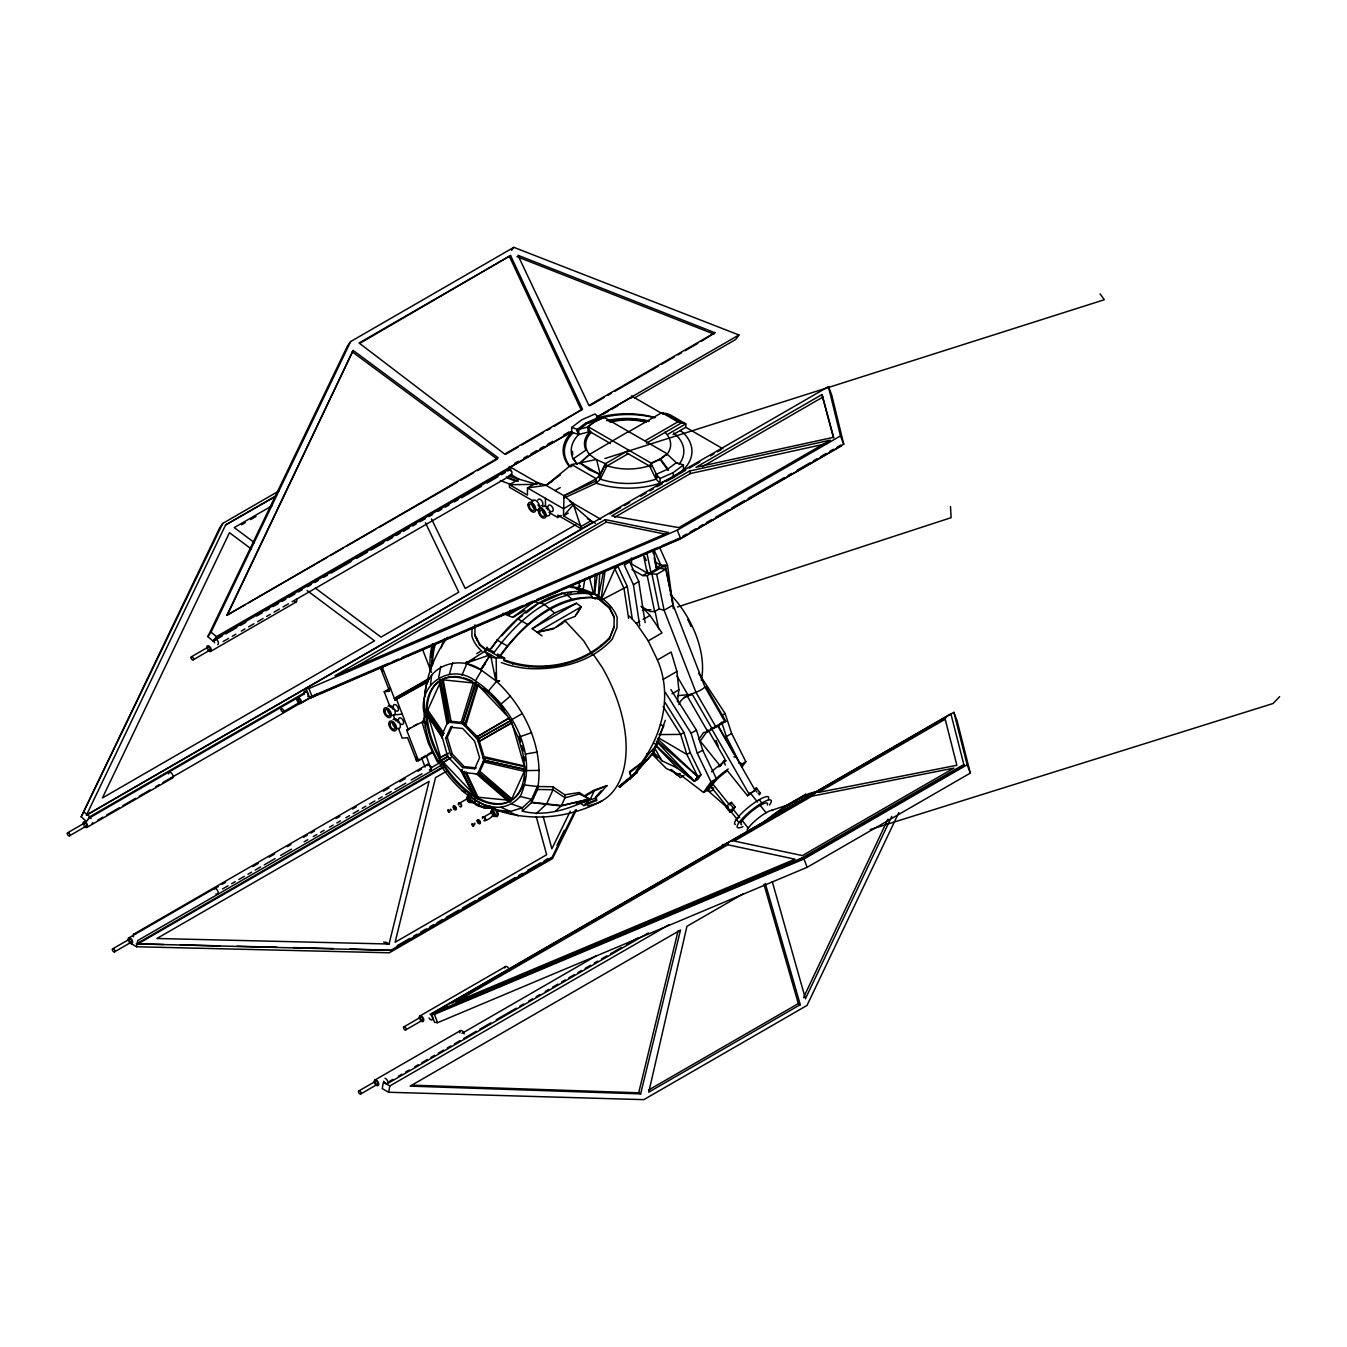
<?xml version="1.0" encoding="UTF-8"?>
<svg xmlns="http://www.w3.org/2000/svg" width="1347" height="1347" viewBox="0 0 1347 1347"><rect width="100%" height="100%" fill="white"/><g stroke="black" fill="none" stroke-linecap="round" stroke-linejoin="round"><path stroke-width="1.5" d="M576.297 803.856L579.665 802.644L583.706 805.641L596.536 800.539L596.132 796.414L601.318 790.689M596.536 800.539L596.132 796.414L596.553 797.205M472.006 627.753L471.905 636.053A67.266 38.827 0 0 0 482.108 651.426M485.594 650.062L479.633 645.045L474.885 635.666L475.02 624.755M579.884 803.486L589.969 799.832L589.767 798.99C569.276 809.059 545.181 817.141 522.35 811.13L531.526 802.61L537.554 789.494C544.558 749.387 525.65 708.539 496.555 681.329L496.151 657.959L498.744 656.46L504.687 658.195L491.318 657.656M503.711 660.569C538.867 674.207 583.251 666.277 609.484 638.63L614.013 627.534L614.148 616.623L609.416 607.244L597.496 597.192L600.324 600.257L601.065 598.859L596.974 594.886C553.668 579.951 512.449 618.155 489.079 650.887M522.35 811.13L522.417 807.762L531.594 799.259L537.352 786.513L552.842 786.749L564.78 794.781L579.244 792.541L590.272 799.663M447.675 637.249C421.207 672.389 414.994 723.575 438.735 761.83C453.03 786.766 492.446 826.553 520.211 796.481L531.594 799.259L531.526 802.61L561.177 805.961L589.767 798.99L583.925 805.59M594.263 594.381L595.054 574.007M425.332 696.332C423.093 666.479 459.798 653.413 481.603 670.436L475.356 680.892C452.272 663.061 419.658 681.902 423.564 710.778M598.337 595.946L599.752 573.367M441.597 734.822L443.112 734.906L441.513 735.832L442.338 733.189L426.241 709.987L425.5 711.637L441.597 734.822L447.709 756.644L462.644 772.42L465.338 773.026L477.377 798.569L475.592 798.384L462.644 772.42L464.227 771.494L463.553 772.841M474.481 683.097L440.267 679.545L448.13 720.948L449.292 721.234L447.709 722.16L439.93 679.73L439.189 681.38L446.968 723.794L448.551 722.868L447.052 722.783L448.13 720.948L464.227 722.716L462.644 723.625L447.709 722.16L441.513 735.832M425.332 727.279L425.686 723.844M430.501 684.882L431.629 674.898M88.33 819.515L88.986 818.05L90.552 818.151A3.031 1.751 60 0 1 91.125 818.555M451.666 810.322L450.605 809.193M477.629 821.081C479.397 817.966 481.014 825.863 477.966 822.209M491.823 812.898C499.08 811.349 487.277 821.923 484.331 820.155M520.211 796.481C539.844 754.674 510.816 704.447 475.356 680.892M677.406 701.905L678.871 689.832L676.918 671.446L671.143 652.032L657.42 659.963C672.406 694.345 662.673 733.795 641.29 762.974L629.52 771.679L631.272 777.152L636.643 772.824L642.115 763.412L641.29 762.974M594.482 594.347L597.361 573.637M601.267 598.253L605.005 571.347M507.819 471.063L510.26 467.005M578.52 588.942L579.85 580.725M583.268 588.858L584.884 578.907M898.803 812.662L807.005 1005.434L643.815 1099.657L388.66 1092.265L389.805 1085.968L669.122 924.716M442.254 738.324L441.597 735.395L425.5 712.193L442.338 737.87M446.968 754.152L448.551 753.242L439.189 758.243L439.93 760.735M438.735 677.255L440.806 666.395M576.449 809.749L552.506 858.578L389.334 952.784L136.535 946.756L137.764 940.526L442.355 764.658M598.624 595.946L603.54 571.212M640.633 1093.899L410.145 1086.12L680.504 930.036L640.633 1093.899L638.697 1092.787L678.063 930.962M389.064 944.011L429.07 781.361L156.925 938.489L389.064 944.011L385.713 942.041M636.457 769.861L636.424 773.094L635.818 772.403L619.132 786.463L619.738 787.153L636.559 772.942L635.818 772.403L632.063 775.889M665.3 720.325L653.817 752.249L635.818 772.403L636.424 773.094L635.818 772.403L653.817 752.249L655.871 745.211M655.602 745.598L653.548 752.619L636.794 770.939M449.46 673.938L452.76 662.69M462.644 772.42L478.825 774.138L510.766 801.633L511.843 798.855L479.902 771.343L478.488 774.323L475.794 773.717M483.017 761.863L484.28 762.082L485.358 759.304L483.758 760.23L477.579 773.902L510.429 801.835L508.644 801.667L476.703 774.155M484.28 762.082L524.454 771.376L524.791 770.231L511.843 798.855M524.454 771.376L525.532 768.598L524.606 769.137A69.674 40.225 60 0 1 462.593 788.264A69.674 40.225 60 0 1 432.69 687.61A69.674 40.225 60 0 1 510.193 720.578L518.006 736.876L522.939 753.444L524.606 769.137M460.859 723.457L473.319 682.811L476.282 683.266L475.356 683.805M525.195 769.743L483.758 760.23L477.579 739.402L462.644 723.625L475.104 682.996M462.644 723.625L476.282 683.266M477.377 685.152L464.429 725.511L466.011 724.602L478.067 685.152L475.592 683.266M447.709 722.16L448.13 720.948M609.484 638.63L614.013 626.591L614.013 627.534M439.189 758.243L447.052 753.714L447.793 756.206L437.472 762.116L428.295 743.022L422.268 722.935L425.214 715.931M461.954 675.184L466.668 664.071L466.584 661.731L465.692 663.313L466.668 664.071M601.789 598.472L614.838 568.788L618.138 566.801L627.281 586.433L632.248 618.694M443.853 733.273L442.254 734.199L443.853 733.273L427.757 710.071L439.846 683.367M445.705 738.24L450.656 727.279L452.255 726.37L447.288 737.331L445.705 738.24L450.656 754.943L462.644 767.588L474.615 768.767L476.215 767.857L464.227 766.662L462.644 767.588M474.615 768.767L479.583 757.805L474.615 741.103L462.644 728.474L450.656 727.279M479.162 772.976L484.617 760.937M636.508 772.976L640.583 764.119L642.115 763.412M659.811 734.62L663.835 725.764L660.232 724.737M217.726 644.657A3.266 1.886 60 0 0 218.416 643.226L218.147 641.778A3.031 1.751 60 0 0 216.261 639.404L214.325 639.589L214.274 642.149A3.031 1.751 60 0 0 214.611 642.873M803.502 997.639L888.01 819.06M891.748 816.366L805.439 998.75L772.302 881.729M226.902 615.259L353.15 350.439L498.238 457.812L226.902 615.259L245.053 604.786M227.896 613.895L353.15 350.439M305.567 692.156L89.744 816.77L86.578 821.417L81.174 816.922L219.561 528.075L222.726 523.427L278.947 490.965M81.174 816.922L222.726 523.427M828.439 386.656L840.477 435.923L677.288 530.146L308.918 688.57L305.937 688.317L309.204 696.618L312.184 696.87L680.572 538.446L843.744 444.241L831.705 394.957L828.439 386.656L86.461 815.137L225.606 524.943L276.421 495.595M222.238 635.936L213.18 641.172L207.825 636.626L347.391 346.078L350.658 341.566L513.83 247.343L738.947 334.982L735.664 339.511L634.555 397.887M207.825 636.626L211.092 632.097L350.658 341.566M628.965 450.1L605.426 463.671L600.341 474.683L596.283 478.741L564.006 495.73L573.014 503.239L563.467 508.745L527.468 487.951L537.015 482.445L546.006 485.341L564.006 495.73L564.006 498.036L596.283 483.203L600.341 479.162L606.941 465.708L605.426 463.671L596.182 459.512L589.43 454.444L579.968 462.93L571.684 464.547L546.006 485.341L527.468 487.951L527.468 495.09L509.469 484.701L509.469 487.311L533.176 501M570.236 811.332L551.849 848.812L543.144 816.333M556.968 845.36L564.342 830.308M442.338 767.234L136.417 943.86L390.664 950.359L552.203 857.096L575.27 810.069M477.377 798.569L478.067 797.222L466.011 771.679M491.975 808.284C487.951 808.2 470.44 806.617 475.356 800.488L473.673 802.812L469.227 799.579L470.911 797.256C509.856 823.286 561.531 822.714 602.227 800.724M474.026 803.014L478.454 804.9L479.785 802.374M478.454 804.9L484.011 807.83L485.341 805.304L490.88 806.499M474.716 659.138L465.692 663.313L490.443 654.659L495.831 680.723L499.653 680.824L496.555 681.329L480.896 669.829L465.692 663.313L484.735 651.359L487.109 647.149M527.199 604.146L507.768 615.36L510.665 610.275M485.021 760.449L485.358 759.304M510.766 720.628L478.488 738.476L477.579 739.402L510.766 720.628L511.506 723.12L478.32 741.894L511.843 722.531L525.195 769.188L483.758 760.23M636.727 770.821L638.562 767.689M732.078 811.349L735.159 806.971L731.472 802.374L729.653 803.418A5.59 1.179 -38.8 0 0 726.572 807.796L730.259 812.393L735.159 806.971L733.357 807.998A5.59 1.179 -38.8 0 0 730.259 812.393M507.768 615.36L510.665 610.662M576.432 614.653L581.264 606.823L576.381 603.22L554.644 613.003L532.217 628.712L541.999 635.902M480.896 669.829L490.443 654.659L480.626 669.661L481.603 670.436L480.896 669.829L485.307 663.684M575.472 615.444L581.264 606.823L537.116 632.315L553.398 628.965L564.78 620.462L575.472 616.219M640.246 765.887L644.691 759.371M225.606 524.943L276.051 496.151M86.461 815.137L580.624 529.506M636.979 770.737L648.547 754.067L657.353 744.436L653.75 743.426M491.722 648.143L497.195 640.347M493.541 653.346C516.524 621.371 554.509 585.524 596.974 594.886L596.974 596.334M499.198 656.747C521.878 625.21 559.19 589.969 601.065 598.859M499.67 657.1C520.935 626.759 552.977 598.405 591.838 597.394M678.77 704.548C683.384 693.318 696.87 694.597 704.936 687.021L673.146 605.056L665.755 569.175L656.225 567.794L654.154 557.675M629.52 771.679L631.356 777.034L619.738 787.153M698.84 739.25L703.572 732.515L707.781 731.69L725.831 721.268L705.794 686.515M699.8 741.692L708.084 729.906L725.04 759.338L720.308 766.073L699.228 739.857M718.069 727.144L721.622 722.093M665.25 702.831L683.99 732.566L690.22 752.603L701.063 774.693L697.679 779.526L694.328 781.344L677.288 768.059L655.501 745.497M651.847 753.865L666.243 768.43L681.498 775.653L703.521 792.44L710.997 781.799L716.452 778.835L702.73 750.245L696.483 730.209L670.89 689.529M716.452 778.835L708.977 789.477L703.521 792.44M742.096 766.999L745.834 761.695L731.623 733.374L725.09 713.506L698.706 673.298M713.657 787.978A16.871 3.57 -38.8 0 1 713.725 782.91A16.871 3.57 -38.8 0 1 727.447 770.77L747.501 795.723L755.061 790.184L717.783 725.107L710.189 729.502L715.947 726.993L695.911 692.223L664.105 610.258L656.73 574.378L647.2 573.014L631.036 563.669M755.061 790.184L747.501 795.723M764.625 821.754A63.78 13.487 -38.8 0 1 781.024 809.732L782.422 807.745L805.775 794.259L807.729 796.7L792.507 805.674M805.775 794.259L804.378 796.245L781.024 809.732M480.626 669.661L485.038 663.532M213.18 641.172L216.446 636.643L571.33 431.747M511.658 250.357L513.83 247.343M359.868 343.317L510.564 255.526L582.46 409.185L554.358 426.208M631.423 397.853L632.417 396.489M701.316 341.363L714.887 332.726L517.955 255.29L588.908 405.464L714.887 332.726M606.941 465.708A42.464 24.515 0 0 0 649.422 465.708L651.106 463.435L660.417 459.243L667.152 453.804L604.012 417.334L595.206 421.224L587.949 426.612L587.949 430.518L610.427 443.483M628.594 453.484L605.426 466.837L605.426 463.671L598.826 477.124L600.341 479.162A55.665 32.143 0 0 0 656.023 479.162L657.706 476.889M731.472 802.374L729.518 804.799L712.849 784.072M741.524 821.283L740.16 822.276M630.295 778.751L629.554 778.212L630.16 778.903L637.198 770.4M488.759 690.657L496.555 681.329M584.514 795.757L593.707 790.285L606.992 785.655C602.681 789.409 595.829 801.347 589.767 798.99L579.345 794.023L564.982 797.778L553.028 789.729L537.554 789.494M640.448 764.271L639.758 763.698L640.448 764.271L630.211 772.252M1279.65 696.635L1273.033 703.521L870.213 829.55M501.572 635.818L517.585 619.25L522.636 615.596M579.429 463.772L589.43 454.444L628.207 431.68M577.291 588.656L580.355 585.81L576.92 587.797M468.588 800.758C471.989 802.391 468.066 795.589 467.779 799.36M483.051 817.477L492.16 812.157M484.853 820.104L484.853 818.235L483.236 817.309M536.14 813.756L546.613 803.906L553.028 789.729L552.842 786.749M555.57 811.163L561.446 805.573L564.982 797.778L564.78 794.781M587.258 801.313L590.053 799.714L594.212 790.958L606.992 785.655M442.069 763.227L451.077 757.62L449.915 758.681L448.13 756.795L440.267 761.341L442.069 763.227L447.945 759.439M463.065 772.572L461.28 770.686L462.442 769.608L460.859 770.535L475.104 798.114L463.065 772.572L464.227 771.494M292.097 601.739L511.557 475.036L511.961 472.14A3.031 1.751 60 0 0 510.075 469.766L508.493 469.615L214.325 639.589M383.659 1081.22L385.629 1083.594L387.566 1083.443A3.031 1.751 60 0 0 387.549 1080.9L386.707 1079.503A3.266 1.886 60 0 0 385.006 1078.274M609.484 637.687C583.251 665.317 538.867 673.247 503.711 659.609M431.309 766.931L427.757 764.321L133.589 934.262A3.031 1.751 60 0 0 133.555 936.788M427.757 764.321L427.403 764.641A3.031 1.751 60 0 0 427.083 765.719M431.293 769.457L429.912 769.827M501.252 703.841L510.462 696.012M737.971 818.218L738.813 817.646M619.132 786.463L628.072 779.391M569.124 466.163A63.78 36.824 0 0 1 571.684 432.185L571.684 427.42L581.82 419.793L595.037 413.95L599.095 417.991L587.561 423.11L578.722 429.76L578.722 434.525A55.665 32.143 0 0 0 573.149 458.923L576.499 463.57M577.998 428.902L585.356 423.362L594.701 421.897L604.012 417.334M587.949 426.982L590.154 431.495L578.722 434.525L576.516 430.013L587.949 426.982L594.701 421.527M587.949 426.612L651.106 463.065L659.895 459.175L667.152 453.804M571.684 466.702L571.684 464.547L596.283 478.741L596.283 483.203A63.78 36.824 0 0 0 660.064 483.203L660.064 478.454L673.281 472.595L683.417 464.968L676.396 462.627L667.54 469.278L656.023 474.397L656.023 479.162L660.064 483.203L673.281 477.36L683.417 469.733A63.78 36.824 0 0 0 683.417 432.909L680.235 430.518M502.886 613.323L512.668 617.414L534.389 601.318L556.816 591.922M560.453 474.851L546.006 485.341L552.741 480.862M526.004 613.154L539.457 602.631L544.525 604.517L554.644 613.003M573.149 458.923L585.911 450.1A42.464 24.515 0 0 1 590.154 431.495M760.365 824.819A63.78 13.487 -38.8 0 1 781.664 808.84L805.001 795.353A63.78 13.487 -38.8 0 1 817.814 791.767M476.72 653.665L480.189 651.493M556.648 626.978L563.147 623.004M721.588 715.644L725.09 713.506M739.705 763.126L726.37 736.59L731.623 733.374M740.581 764.894L745.834 761.695M627.281 586.433L600.981 600.324M633.427 584.716L638.781 581.5L629.638 561.867L624.284 565.083L633.427 584.716L639.774 625.85M584.8 796.498L593.993 791.009M510.564 255.526L359.06 342.997L504.687 454.091L582.46 409.185M272.128 505.731L234.26 527.586L254.499 542.706M241.618 524.808L245.238 522.72M250.643 519.588L256.048 516.473M248.69 602.681L326.698 557.641M330.335 555.536L343.03 548.212M346.667 546.107L375.695 529.354M379.332 527.266L457.34 482.209M460.977 480.121L473.673 472.78M477.309 470.692L497.262 459.159L352.173 351.803M505.512 454.394L518.174 447.086M521.794 444.998L543.498 432.471M547.118 430.383L550.738 428.295M589.733 405.784L604.13 397.466M607.733 395.395L611.319 393.307M614.922 391.236L658.127 366.3M661.714 364.212L674.325 356.938M677.911 354.867L681.515 352.796M685.118 350.708L697.712 343.434M514.722 463.301L518.342 461.213M523.798 458.064L527.418 455.976M531.038 453.872L536.493 450.74M540.113 448.635L543.733 446.547M547.37 444.459L552.809 441.311M563.686 435.03L569.124 431.882M596.485 417.233L738.947 334.982M572.206 431.562L510.53 467.173L510.53 470.726M597.26 417.099L632.686 396.641M602.681 414.438L608.069 411.323M611.673 409.252L617.061 406.137M225.875 633.831L236.752 627.55M240.372 625.463L245.828 622.314M256.705 616.034L262.143 612.902M265.763 610.797L269.4 608.709M273.02 606.605L278.459 603.473M282.095 601.385L285.716 599.28M289.352 597.192L294.791 594.044M298.411 591.956L302.048 589.851M307.486 586.72L311.106 584.615M314.743 582.527L318.363 580.439M323.802 577.291L327.439 575.203M331.059 573.098L351.011 561.581M356.45 558.449L367.344 552.169M370.964 550.064L383.659 542.74M387.279 540.635L392.735 537.504M396.355 535.416L399.992 533.311M403.612 531.223L409.05 528.075M412.687 525.987L416.307 523.882M419.927 521.794L425.383 518.662M429.003 516.558L432.623 514.47M438.078 511.321L441.698 509.233M445.318 507.129L448.955 505.041M454.394 501.892L458.014 499.804M461.651 497.717L481.603 486.2M487.042 483.051L497.919 476.771M501.555 474.683L505.176 472.578M191.426 656.747L208.112 647.116M223.181 641.526L228.62 638.377M232.24 636.289L235.877 634.184M241.315 631.053L244.935 628.948M248.572 626.86L254.011 623.728M257.631 621.624L263.069 618.492M266.706 616.387L270.326 614.299M273.963 612.195L279.401 609.063M283.022 606.958L288.46 603.826M193.193 659.828L209.896 650.18M210.603 651.409L296.155 602.025M537.015 484.381L518.999 479.195L509.469 484.701L535.045 484.398M628.207 432.05L661.832 412.637L669.779 414.64L685.791 423.884L685.791 427.302L722.884 448.719M645.247 440.688L677.827 421.88L685.791 423.884L667.927 434.189M646.392 443.197L682.02 422.621L666.007 413.394M673.113 434.626L685.791 427.302M548.987 512.432L557.759 517.501L561.261 515.48M568.232 513.123L563.467 515.884L564.006 495.73L596.283 480.896M575.741 524.673L465.22 588.487L431.478 518.881M557.759 517.501L557.759 515.194L581.466 528.883L593.741 521.811M609.804 514.015L620.681 507.718M624.318 505.63L629.756 502.482M640.633 496.201L646.072 493.069M649.709 490.965L653.329 488.877M656.966 486.789L662.404 483.64M666.024 481.553L685.674 470.204M689.226 468.15L699.851 462.021M710.475 455.875L714.028 453.838M717.564 451.784L721.116 449.746M605.325 519.622L334.965 675.723L668.533 532.536L605.325 519.622L606.302 522.114L665.452 534.187M689.546 471.012L611.774 515.901L678.837 527.62L830.341 440.149L689.546 471.012L690.523 473.504L827.243 443.533M821.973 394.553L695.995 467.291L833.338 437.371L821.973 394.553L833.81 437.927M90.451 817.343L304.473 693.789M67.72 832.732L84.423 823.101M346.836 671.917L606.302 522.114M614.569 517.349L690.523 473.504M702.376 466.651L822.95 397.045M283.257 711.822L299.96 702.191M69.488 835.813L86.191 826.166M97.54 820.289L102.978 817.141M106.615 815.053L119.311 807.712M122.931 805.624L135.626 798.3M139.246 796.195L150.14 789.914M155.579 786.783L159.199 784.678M162.835 782.59L313.363 695.675M300.667 703.403L317.05 693.958M388.677 663.263L309.793 697.19L310.197 698.184L317.471 693.974M86.898 827.395L172.45 778.01M383.743 666.243L380.578 668.078L389.569 691.264L384.215 691.752L390.226 707.209M383.003 671.075L380.578 668.078L393.038 661.832M512.668 617.414L525.027 610.275M384.215 691.752L390.579 688.081M429.407 678.231L394.385 698.436L429.39 679.073M382.531 667.893L395.008 700.053L428.279 680.858M428.262 681.7L395.008 700.053M682.828 536.224L686.448 534.136M690.085 532.031L695.523 528.9M699.16 526.795L702.78 524.707M706.417 522.602L711.856 519.471M715.493 517.366L728.205 510.025M731.825 507.937L744.537 500.596M748.157 498.508L784.459 477.545M788.096 475.457L791.716 473.353M797.171 470.221L809.867 462.88M813.504 460.775L817.124 458.687M820.761 456.582L826.199 453.451M829.836 451.346L833.473 449.258M837.093 447.153L840.73 445.066L841.117 446.059L679.578 539.322L310.197 698.184M488.271 655.888L484.735 651.359L487.328 649.86L498.744 656.46M532.217 628.712L576.381 603.22M631.911 569.394L642.687 575.607L647.2 573.014L643.445 554.779M656.225 567.794L660.737 565.184L665.283 565.235L672.675 601.116M649.473 573.031L658.498 567.828M642.687 575.607L647.234 575.657L665.283 565.235M656.73 574.378L665.755 569.175M432.555 752.603L418.53 760.685L406.676 730.141L410.178 728.121M413.681 726.1L417.183 724.08M406.676 730.141L424.17 720.898M641.037 606.285L650.079 611.504L654.625 611.538L659.138 608.945L664.105 610.258L673.146 605.056M629.318 616.034L636.289 623.375L639.724 621.388M643.159 619.418L650.012 615.444L661.966 632.938L648.244 640.869L636.289 623.375M419.759 759.035L416.577 760.87L407.569 737.668L402.214 738.139L398.476 728.474M422.941 757.199L426.123 755.347L431.579 770.888L429.323 769.558M427.925 754.303L431.562 752.215M509.318 718.153L475.794 737.516L508.644 718.153L510.429 720.039M128.74 937.933L214.291 888.532M214.745 888.565L218.382 886.478M222.002 884.373L225.623 882.285M252.832 866.576L258.27 863.427M269.164 857.147L274.603 854.015M287.298 846.674L290.918 844.586M303.614 837.262L307.251 835.157M310.871 833.069L314.508 830.981M336.262 818.404L339.899 816.316M352.594 808.991L356.214 806.887M383.424 791.177L388.862 788.046M399.739 781.765L405.178 778.617M417.873 771.292L421.51 769.188M112.744 948.81L129.447 939.162M450.656 754.943L452.255 754.017L464.227 766.662M477.579 739.402L479.162 738.476L463.065 722.43M511.978 719.551L522.417 713.506M430.973 767.891L439.93 762.722M222.558 888.936L228.013 885.787M231.633 883.699L235.254 881.612M238.89 879.507L244.329 876.375M247.949 874.27L251.586 872.183M255.206 870.078L260.645 866.946M264.281 864.858L275.158 858.561M280.597 855.429L291.491 849.149M304.186 841.808L307.806 839.72M313.245 836.571L316.882 834.483M320.502 832.395L324.139 830.291M329.577 827.159L333.197 825.054M336.834 822.966L340.454 820.879M345.893 817.73L349.53 815.642M353.15 813.537L358.588 810.406M362.225 808.301L365.845 806.213M369.465 804.108L374.921 800.977M378.541 798.889L382.178 796.784M385.798 794.696L391.236 791.548M394.873 789.46L405.75 783.179M411.189 780.031L422.066 773.75M114.529 951.874L131.215 942.227M137.175 944.314L443.112 767.689M446.362 771.376L435.519 777.64L395.126 942.227L546.646 854.739L536.258 816.737M479.902 771.343L478.32 772.269L511.506 800M663.179 679.376L676.918 671.446M468.083 798.249L459.159 803.401L460.96 804.715M672.018 693.789L678.972 689.765M683.552 697.763L692.257 694.328L712.294 729.081M680.201 773.464L677.187 775.198L671.092 769.811M683.99 775.502L680.37 777.589L671.244 769.507M397.146 945.712L409.858 938.371M413.495 936.283L417.115 934.178M420.752 932.09L426.191 928.942M429.828 926.854L433.448 924.749M437.085 922.661L442.523 919.513M446.16 917.425L458.856 910.084M462.492 907.979L475.205 900.655M478.825 898.55L515.126 877.604M518.763 875.499L522.383 873.412M527.839 870.263L540.534 862.922M544.171 860.834L547.791 858.729M722.783 762.554L725.78 760.819M759.186 794.882A5.59 1.179 -38.8 0 0 760.011 792.625L756.307 788.029L754.505 789.073L756.963 792.137M726.572 807.796L728.373 806.769M758.193 793.669L760.011 792.625M730.327 811.062L733.206 809.395L739.688 817.461M419.91 1015.975L505.479 966.59M403.932 1026.852L420.634 1017.204M950.898 713.826L964.098 765.567L802.576 858.83L432 1014.628L431.612 1013.634L950.898 713.826L951.268 714.819M431.377 1014.005L953.878 712.344L957.06 720.662L970.311 773.094L807.139 867.3L437.573 1022.693L434.559 1022.322L431.377 1014.005L434.408 1014.375L803.974 858.999L967.146 764.776L953.878 712.344M724.669 845.192L728.256 843.121M731.69 841.151L751.542 829.685M755.111 827.614L781.967 812.106M808.907 796.548L821.552 789.258M825.172 787.17L845.04 775.704M405.7 1029.916L422.402 1020.285M432 1014.628L446.564 1006.209M452.036 1003.06L455.673 1000.956M468.436 993.598L479.364 987.284M483.001 985.179L488.473 982.014M499.4 975.716L504.872 972.551M517.618 965.193L521.272 963.088M524.909 960.983L530.381 957.835M534.018 955.73L537.672 953.625M543.127 950.46L546.781 948.355M550.418 946.251L554.055 944.146M566.818 936.788L570.455 934.683M575.927 931.535L579.564 929.43M592.326 922.055L595.963 919.967M601.436 916.802L605.072 914.697M617.835 907.339L621.472 905.235M643.344 892.606L654.272 886.292M659.727 883.144L663.381 881.039M674.308 874.725L679.78 871.576M683.417 869.472L687.054 867.367M690.708 865.262L696.18 862.114M708.926 854.739L712.563 852.634M716.217 850.529L721.672 847.381M732.532 841.117L736.119 839.046M741.507 835.931L745.11 833.86M748.696 831.773L752.3 829.701M764.86 822.445L775.636 816.215M779.24 814.144L791.817 806.887M804.378 799.63L807.981 797.559M811.567 795.488L815.154 793.4M827.732 786.143L831.335 784.072M865.683 764.237L871.139 761.089M874.792 758.984L878.429 756.879M891.175 749.521L896.647 746.373M900.284 744.268L903.921 742.163M907.558 740.059L913.03 736.91M925.776 729.552L929.413 727.447M933.067 725.343L936.704 723.238M942.159 720.089L945.813 717.985M374.887 1080.041L460.438 1030.657M358.891 1090.918L375.594 1081.271M461.987 1033.334L596.199 955.848M360.676 1093.983L377.362 1084.352M389.249 1081.506L392.869 1079.402M398.325 1076.27L401.945 1074.182M405.565 1072.077L409.202 1069.989M414.64 1066.841L418.26 1064.753M421.897 1062.648L427.336 1059.517M430.956 1057.412L434.593 1055.324M438.213 1053.236L443.651 1050.088M447.288 1048L450.908 1045.895M454.545 1043.807L459.984 1040.659M463.604 1038.571L476.299 1031.246M479.936 1029.142L490.813 1022.861M496.252 1019.73L516.204 1008.213M519.841 1006.108L523.461 1004.02M528.9 1000.872L532.536 998.784M536.157 996.679L539.793 994.591M545.232 991.459L548.852 989.355M552.489 987.267L557.927 984.118M561.547 982.03L565.184 979.926M568.804 977.838L574.243 974.689M577.88 972.601L581.5 970.514M585.12 968.409L590.575 965.277M594.195 963.172L597.815 961.084M601.452 958.997L606.891 955.848M610.528 953.76L621.405 947.48M626.843 944.331L637.72 938.051M387.212 1083.763L648.378 932.966M431.612 1013.634L802.189 857.82L963.728 764.557L964.098 765.567M743.005 893.953L686.936 926.315L648.749 1092.164L800.27 1004.694L765.298 883.43M648.631 1090.026L798.333 1003.599L800.27 1004.694M845.663 774.811L847.347 773.852M723.507 845.327L725.208 844.367M663.919 567.02L667.489 565.05L659.441 547.05M555.015 490.527L560.268 487.631M683.99 732.566L680.639 734.401L658.986 734.586M710.997 781.799L697.275 753.209L691.028 733.172L696.483 730.209M690.22 752.603L686.869 754.438L658.43 737.769M697.275 753.209L702.73 750.245M701.063 774.693L697.712 776.512L694.328 781.344L655.652 745.059M696.029 778.936L699.362 777.101M707.259 787.119L712.715 784.156M392.533 661.613L398.291 659.121M402.147 657.471L523.36 605.342M527.199 603.692L532.974 601.2M536.83 599.55L658.026 547.421M661.882 545.771L679.191 538.329L679.578 539.322M541.275 602.648L561.329 593.976M585.305 804.075L596.115 799.748M584.716 800.808L589.767 798.99L585.692 799.495M520.211 736.674L531.594 732.616M771.292 810.423L790.42 804.075M677.49 606.975L951.117 517.669L950.494 506.607M604.921 458.536L1104.304 299.741L1100.061 293.831M441.597 735.395L443.112 734.906M511.557 475.036L509.974 474.885M493.777 814.952L492.396 814.363M488.759 806.196L496.555 810.069L510.462 811.45L522.417 807.762L511.978 804.125M474.817 823.068L474.817 824.297M133.942 933.959L134.414 933.825A3.266 1.886 60 0 1 135.542 934.161M537.116 632.315L553.398 628.19M589.767 798.99L561.446 805.573L531.796 802.24L531.594 799.259M422.268 722.935L425.854 722.144M600.341 479.162L600.341 474.683L588.824 469.581L579.968 462.93L596.182 459.512M723.019 721.824L725.831 721.268M719.214 724.282L724.972 721.773L704.936 687.021M525.381 754.084L537.352 752.013M567.441 593.252L571.515 592.764M577.644 592.04L581.719 591.552L587.174 593.556M642.519 610.427L650.82 609.686M402.265 714.146L393.223 714.954L395.479 720.746M677.726 695.624L692.257 694.328M418.53 760.685L416.577 760.87L416.088 756.812M604.012 417.705L597.411 417.957L585.878 423.059L595.206 421.224M527.148 770.585L539.322 770.4M484.011 807.83L492.025 807.947M136.417 943.86L163.644 944.516M180.397 944.904L220.201 945.863M236.971 946.251L276.775 947.21M293.528 947.598L333.332 948.557M350.085 948.945L390.664 950.359M412.401 1085.177L638.697 1092.787M426.241 709.987L427.757 710.071M447.793 721.15L449.292 721.234M484.23 806.6L480.273 806.23L469.227 799.579M478.067 797.222L509.318 800.303M525.381 785.048L537.352 786.513M570.269 586.282C588.908 589.531 609.888 598.337 617.145 617.179L616.993 627.567L612.279 639.152C591.198 662.421 558.618 670.2 528.176 668.55A67.266 38.827 0 0 1 501.337 662.572M570.337 587.174L576.432 588.201L588.892 593.135M524.791 766.106L484.617 756.812L483.017 757.738L524.454 766.696M461.28 722.261L462.442 722.531M489.079 806.887L492.85 807.846M588.487 593.37L581.55 591.501L582.106 590.626L587.679 592.377L592.242 596.485L591.687 597.344L600.324 599.684M646.762 753.562L648.547 754.067M587.174 592.983L581.55 591.114M561.531 593.101L566.868 594.869L571.667 598.944M571.684 427.42L578.722 429.76M571.684 432.185L578.722 434.525M508.829 475.861L518.595 479.566M506.405 476.939L518.14 481.384M507.987 478.236L515.8 481.199M500.377 480.525L512.079 484.971M516.979 256.654L713.91 334.09M578.2 589.851L583.537 591.973M534.389 601.318L539.457 603.439M511.018 812.729L518.326 815.844M505.731 811.669L510.867 813.857M517.383 618.593L527.502 624.436M501.252 807.425L510.462 811.45M461.954 790.723L465.102 792.12M464.429 772.589L465.338 773.026M652.083 750.75L662.051 760.836L677.288 768.059M496.807 639.876L506.927 645.735M591.687 596.974L595.239 598.977M389.805 1085.968L383.373 1082.314L382.228 1088.612L388.66 1092.265M661.832 412.637L677.827 421.88M631.423 395.917L663.111 414.219M626.321 452.659L651.106 466.971L651.106 463.065M579.968 462.93L600.341 474.683L596.637 459.782M540.602 484.533L509.284 466.449L509.284 469.514M569.411 501.151L600.728 519.235M510.53 474.296L518.999 479.195M587.41 518.679L595.425 523.31M655.349 562.086L660.737 565.184M539.154 506.758L542.319 508.594M493.911 651.982L486.722 647.823L487.328 649.86M497.498 654.053L504.687 658.195M484.735 651.359L496.151 657.959M383.693 941.991L387.044 943.961M130.087 942.967L136.535 946.756M468.167 793.905L471.147 796.094M454.394 808.958C457.795 810.574 453.872 803.789 453.585 807.543M251.401 549.054L229.478 532.705L102.406 797.963L374.55 640.835L307.065 590.542M315.215 588.016L380.999 637.114L458.771 592.209L425.416 522.737M724.972 845.259L724.4 844.838A3.014 1.751 60 0 0 722.497 844.973L722.278 846.808M84.356 812.275L89.744 816.77M600.476 600.661L609.416 608.204L614.148 617.566L614.148 616.623M474.885 635.666L474.885 634.723L479.633 644.085L487.075 650.365M211.092 632.097L216.446 636.643M598.337 597.496L601.065 599.819M504.755 796.38L507.802 799.007M658.329 742.18L697.712 776.512L686.869 754.438L680.639 734.401L663.145 706.619M706.619 789.46L729.939 809.985M652.958 753.343L656.006 756.037M652.824 753.647L657.387 757.688M667.152 454.175L677.171 463.503M657.555 738.83L697.712 776.512L695.136 773.313M656.023 474.397L660.064 478.454M493.911 807.409L496.555 810.069M641.66 606.638L650.012 615.444M656.258 741.153L694.328 781.344L690.54 776.63M478.067 685.152L506.438 715.122M443.23 762.149L473.066 793.652M807.106 797.592L805.152 795.151L781.799 808.638L783.752 811.079M805.001 795.353L806.971 797.794M794.107 801.01L796.06 803.452M782.422 807.745L784.392 810.187L783.617 811.281L781.664 808.84M759.253 799.697L761.897 802.98M749.909 792.541L757.57 802.088M760.213 805.371L766.123 812.729M729.653 803.418L733.357 807.998M748.242 828.085L742.332 820.744A16.871 3.57 -38.8 0 1 758.614 806.331A16.871 3.57 -38.8 0 1 767.319 805.001M711.469 787.389L728.087 808.065M730.63 811.231L737.028 819.178M736.338 819.397L738.981 822.663M668.583 469.951L660.417 458.872M668.061 470.255L659.895 459.175M665.435 692.51L691.028 733.172M654.844 748.376L662.051 760.836M478.488 738.476L485.021 759.893M719.096 728.155L734.064 754.135M677.036 676.042L688.064 695.153M687.745 696.938L707.781 731.69M711.603 728.676L748.881 793.737M651.106 463.435L656.881 475.205M649.422 465.708L656.023 479.162M648.244 640.869L657.42 659.963M509.587 256.89L581.483 410.549M614.838 568.788L623.998 588.42L628.594 618.307M654.086 550.014L661.326 566.211M644.708 556.732L646.223 560.52M646.897 570L648.446 573.889M840.477 435.923L843.744 444.241M677.288 530.146L680.572 538.446M308.918 688.57L312.184 696.87M422.571 649.456L431.427 672.389M421.426 757.519L425.13 767.1M396.119 698.285L408.41 729.99M967.146 764.776L970.311 773.094M848.913 772.707L849.284 773.7M803.974 858.999L807.139 867.3M802.189 857.82L802.576 858.83M726.757 843.222L727.144 844.232M434.408 1014.375L437.573 1022.693M716.015 740.395L718.17 746.086M723.878 761.274L725.309 765.079M721.79 722.682L726.37 736.59M518.932 736.338L520.582 741.86M521.676 745.548L523.31 751.07M447.288 737.331L452.255 754.017M428.346 716.183L440.705 757.772M763.951 884.356L798.333 1003.599M589.279 576.785L593.69 594.448M653.244 550.334L657.083 568.636M647.082 553.903L650.904 572.206M652.487 549.559L653.312 553.617M651.746 573.047L659.138 608.945M654.996 610.881L658.683 628.83M647.234 575.657L654.625 611.538M443.23 679.999L451.077 721.42L449.494 722.329L442.069 679.713M638.781 581.5L645.129 622.634M667.489 565.05L673.332 608.709M524.286 756.829L524.707 760.752M423.901 703.757L424.995 713.961M579.244 792.541L579.345 794.023M495.662 673.113L495.831 680.723M683.417 464.968L683.417 469.733M673.281 472.595L673.281 477.36M631.49 558.012L631.49 564.275M609.416 607.244L609.416 608.204M600.627 645.314L600.627 646.257M581.466 528.883L573.014 503.239M576.432 588.201L576.432 589.161M565.336 663.179L565.336 664.122M564.78 622.011L564.78 620.462L583.655 640.768L591.754 653.884L593.774 655.063L602.227 667.438A115.438 66.643 60 0 1 587.359 805.708M546.107 665.788L546.107 666.748M545.468 498.356L545.468 506.388M528.849 665.873L528.849 666.816M512.618 663.128L512.618 664.088M479.633 644.085L479.633 645.045M477.259 639.404L477.259 640.347M476.484 637.855L476.484 638.815M596.856 418.126A63.78 36.824 0 0 1 655.147 417.57M608.979 421.527A42.464 24.515 0 0 1 646.543 421.998M466.719 799.074A3.199 1.835 60 0 1 469.093 797.171A3.199 1.835 60 0 1 470.928 801.936A3.199 1.835 60 0 1 467.291 800.573M537.823 500.158A3.654 2.105 60 0 1 542.134 501.303A3.654 2.105 60 0 1 540.972 505.63M458.569 804.934A2.29 1.313 60 0 1 459.546 802.761A2.29 1.313 60 0 1 461.583 805.742A2.29 1.313 60 0 1 459.546 806.365M472.746 800.994A3.199 1.835 60 0 1 470.793 801.162M468.604 796.616A3.199 1.835 60 0 1 469.665 795.639M470.204 795.707A3.199 1.835 60 0 1 470.793 795.942M544.828 514.655A3.654 2.105 60 0 1 542.252 510.176M548.044 506.826A3.654 2.105 60 0 1 550.62 505.344A3.654 2.105 60 0 1 553.196 509.806A3.654 2.105 60 0 1 550.62 511.304M538.025 504.771A3.654 2.105 60 0 1 538.295 505.63M507.954 802.004A69.674 40.225 60 0 1 478.101 798.047M473.066 795.067A69.674 40.225 60 0 1 442.456 761.998M440.452 758.513A69.674 40.225 60 0 1 427.117 715.476M427.05 709.616A69.674 40.225 60 0 1 438.55 681.801M442.978 679.006A69.674 40.225 60 0 1 451.649 676.665M453.518 676.564A69.674 40.225 60 0 1 461.482 677.356M463.52 677.844A69.674 40.225 60 0 1 472.612 681.313M484.314 688.671A69.674 40.225 60 0 1 489.028 692.577M491.756 695.086A69.674 40.225 60 0 1 504.519 709.852M524.993 776.764A69.674 40.225 60 0 1 524.303 780.553M523.259 784.375A69.674 40.225 60 0 1 519.959 791.666M518.932 793.231A69.674 40.225 60 0 1 512.584 799.562M673.786 432.892A55.665 32.143 0 0 1 679.04 464.395M577.324 464.395A55.665 32.143 0 0 1 574.411 459.647M572.812 454.68A55.665 32.143 0 0 1 572.509 451.312M609.804 420.988A55.665 32.143 0 0 1 648.513 421.409M297.115 700.827A3.199 1.835 60 0 1 298.68 697.847A3.199 1.835 60 0 1 301.29 702.376A3.199 1.835 60 0 1 297.94 702.258M670.284 594.28A72.334 41.757 60 0 1 701.265 680.218M532.048 501.64A5.489 3.165 60 0 1 538.547 503.391A5.489 3.165 60 0 1 536.796 509.873M304.287 694.092A3.266 1.886 60 0 1 303.967 692.611L304.237 691.482A3.031 1.751 60 0 1 306.123 691.28L308.059 693.705L308.109 696.315A3.031 1.751 60 0 1 307.773 696.652M535.18 508.981A3.654 2.105 60 0 1 532.469 506.337A3.654 2.105 60 0 1 532.267 502.936M606.588 420.685A55.665 32.143 0 0 1 649.187 421.14M482.479 818.286A2.29 1.313 60 0 1 483.758 816.703A2.29 1.313 60 0 1 485.661 819.464A2.29 1.313 60 0 1 484.044 820.576M570.387 466.887A63.78 36.824 0 0 1 572.946 432.909M601.84 417.789A63.78 36.824 0 0 1 654.507 417.789M453.299 807.964A2.29 1.313 60 0 1 454.41 805.843A2.29 1.313 60 0 1 456.279 809.092A2.29 1.313 60 0 1 453.888 808.991M207.909 648.749A1.768 1.027 60 0 1 208.684 647.065A1.768 1.027 60 0 1 210.25 649.372A1.768 1.027 60 0 1 208.684 649.86M664.963 432.219A42.464 24.515 0 0 1 666.26 455.32M590.104 455.32A42.464 24.515 0 0 1 591.4 432.219M610.225 422.251A42.464 24.515 0 0 1 646.139 422.251M473.588 802.037A4.563 2.627 60 0 1 470.793 802.273M467.678 797.727A4.563 2.627 60 0 1 469.177 794.393M459.849 1032.829A3.199 1.835 60 0 1 461.449 1030.556A3.199 1.835 60 0 1 464.21 1033.991M398.459 719.635A3.654 2.105 60 0 1 401.036 718.153A3.654 2.105 60 0 1 403.629 722.615A3.654 2.105 60 0 1 401.036 724.097M207.051 648.816A3.199 1.835 60 0 1 208.617 645.853A3.199 1.835 60 0 1 211.226 650.382A3.199 1.835 60 0 1 207.876 650.247M492.682 811.871A3.199 1.835 60 0 1 494.467 809.665A3.199 1.835 60 0 1 497.11 813.521A3.199 1.835 60 0 1 494.871 815.07M542.757 506.741A5.489 3.165 60 0 1 549.475 510.631A5.489 3.165 60 0 1 546.107 515.413M491.015 813.723A3.199 1.835 60 0 1 492.379 810.692A3.199 1.835 60 0 1 495.225 814.851A3.199 1.835 60 0 1 492.379 815.726M491.756 811.618A4.563 2.627 60 0 1 494.585 808.587A4.563 2.627 60 0 1 498.087 814.632A4.563 2.627 60 0 1 494.029 815.575M546.107 507.954A3.654 2.105 60 0 1 546.781 508.442M547.404 509.099A3.654 2.105 60 0 1 547.943 509.873M505.596 811.349A4.563 2.627 60 0 1 502.801 811.601M430.67 669.695A63.78 50.31 84.9 0 1 430.552 665.519M430.939 657.269A63.78 50.31 84.9 0 1 433.128 645.196M296.508 599.078A3.199 1.835 60 0 1 294.555 601.856M374.887 1083.729A3.199 1.835 60 0 1 375.712 1079.924A3.199 1.835 60 0 1 378.726 1084.335A3.199 1.835 60 0 1 375.358 1084.419M420.432 1018.837A1.768 1.027 60 0 1 421.291 1017.187A1.768 1.027 60 0 1 422.756 1019.713A1.768 1.027 60 0 1 420.887 1019.628M375.274 1082.483A1.768 1.027 60 0 1 376.487 1081.355A1.768 1.027 60 0 1 377.699 1083.88A1.768 1.027 60 0 1 375.847 1083.695M430.198 670.183A63.78 50.31 84.9 0 1 432.505 643.58M83.346 824.802A3.199 1.835 60 0 1 84.912 821.838A3.199 1.835 60 0 1 87.521 826.368A3.199 1.835 60 0 1 84.171 826.233M687.745 619.553A37.362 21.569 60 0 1 690.994 626.591M498.222 810.524A3.199 1.835 60 0 1 498.575 811.264M498.222 814.211A3.199 1.835 60 0 1 497.75 814.346M168.594 773.936A3.199 1.835 60 0 1 170.85 772.639A3.199 1.835 60 0 1 173.106 776.546A3.199 1.835 60 0 1 170.85 777.842M419.557 1018.921A3.199 1.835 60 0 1 421.123 1015.958A3.199 1.835 60 0 1 423.733 1020.487A3.199 1.835 60 0 1 420.382 1020.353M504.805 968.038A3.199 1.835 60 0 1 507.061 966.742A3.199 1.835 60 0 1 509.318 970.648M431.074 766.797A3.031 1.751 60 0 1 431.057 769.305M395.243 727.447A3.654 2.105 60 0 1 392.667 722.985M129.245 940.795A1.768 1.027 60 0 1 130.002 939.112A1.768 1.027 60 0 1 131.585 941.418A1.768 1.027 60 0 1 130.002 941.907M84.221 824.734A1.768 1.027 60 0 1 84.777 823.017A1.768 1.027 60 0 1 86.477 824.819A1.768 1.027 60 0 1 85.619 826.216M128.386 940.88A3.199 1.835 60 0 1 129.935 937.899A3.199 1.835 60 0 1 132.562 942.429A3.199 1.835 60 0 1 129.211 942.311M213.702 889.374A3.199 1.835 60 0 1 216.278 888.969A3.199 1.835 60 0 1 218.13 892.825A3.199 1.835 60 0 1 215.89 893.903M391.371 714.499A3.654 2.105 60 0 1 388.508 712.63A3.654 2.105 60 0 1 387.599 708.977M777.084 815.844A63.78 13.487 -38.8 0 1 780.384 813.504M391.371 707.461A3.654 2.105 60 0 1 392.044 707.95M392.667 708.606A3.654 2.105 60 0 1 393.189 709.381M393.172 719.551A5.489 3.165 60 0 1 399.891 723.423A5.489 3.165 60 0 1 396.523 728.205M396.523 720.746A3.654 2.105 60 0 1 397.197 721.234M397.82 721.891A3.654 2.105 60 0 1 398.358 722.682M393.307 706.35A3.654 2.105 60 0 1 396.102 705.003A3.654 2.105 60 0 1 398.426 709.818A3.654 2.105 60 0 1 395.21 710.324M441.176 647.907A55.665 43.912 84.9 0 1 444.493 638.579M388.02 706.266A5.489 3.165 60 0 1 394.452 709.482A5.489 3.165 60 0 1 392.381 715.341M747.097 830.055A16.871 3.57 -38.8 0 1 759.371 817.292A16.871 3.57 -38.8 0 1 772.808 810.338M806.297 795.42A63.78 13.487 -38.8 0 1 812.999 793.181M432.505 665.334A63.78 50.31 84.9 0 1 435.098 645.028M741.608 824.718A16.871 3.57 -38.8 0 1 741.187 822.697M429.036 1017.945A3.266 1.886 60 0 0 429.491 1018.635L430.602 1019.645A3.031 1.751 60 0 0 432.505 1019.511L432.488 1016.918L430.585 1014.459A3.031 1.751 60 0 0 430.013 1014.207M92.674 822.579A3.266 1.886 60 0 1 92.101 823.421M431.916 665.822A63.78 50.31 84.9 0 1 433.97 645.348M718.86 766.914A16.871 3.57 -38.8 0 1 721.184 765.197M739.032 763.362A21.603 4.563 -38.8 0 1 741.507 765.854M713.455 789.965A21.603 4.563 -38.8 0 1 709.499 786.008A21.603 4.563 -38.8 0 1 728.205 768.969M735.411 824.482A21.603 4.563 -38.8 0 1 750.582 805.573A21.603 4.563 -38.8 0 1 768.346 799.242M742.921 826.637A21.603 4.563 -38.8 0 1 740.53 820.643A21.603 4.563 -38.8 0 1 763.193 802.256A21.603 4.563 -38.8 0 1 769.524 805.035M711.519 771.814A21.603 4.563 -38.8 0 1 725.932 760.752M733.913 756.997A21.603 4.563 -38.8 0 1 736.708 757.738M756.307 788.029A5.59 1.179 -38.8 0 1 756.256 789.359M447.894 810.153C448.787 815.794 451.817 808.907 447.894 810.153M448.399 810.608L449.443 811.887L448.467 810.473M471.972 824.061C472.864 829.685 475.895 822.815 471.972 824.061M472.477 824.499L473.521 825.795L472.544 824.364M730.916 810.793L732.633 809.564L731 810.675M573.014 505.159L563.467 515.884L581.466 526.273L591.013 520.767L573.014 505.159M727.767 844.771L455.623 1001.899L794.999 859.201L727.767 844.771M811.988 796.144L734.216 841.05L802.374 855.598L953.895 768.127L811.988 796.144M945.207 719.231L818.437 792.423L956.875 765.298L945.207 719.231M539.659 511.675A3.654 2.105 60 0 0 543.531 516.473A3.654 2.105 60 0 0 543.531 511.321A3.654 2.105 60 0 0 539.659 511.675M281.119 709.566A1.768 1.027 60 0 0 282.988 711.906A1.768 1.027 60 0 0 282.988 709.398A1.768 1.027 60 0 0 281.119 709.566M297.805 699.918A1.768 1.027 60 0 0 299.691 702.258A1.768 1.027 60 0 0 299.691 699.75A1.768 1.027 60 0 0 297.805 699.918M529.354 505.714A3.654 2.105 60 0 0 533.21 510.53A3.654 2.105 60 0 0 533.21 505.361A3.654 2.105 60 0 0 529.354 505.714M528.041 504.957A5.489 3.165 60 0 0 533.867 512.197A5.489 3.165 60 0 0 533.867 504.435A5.489 3.165 60 0 0 528.041 504.957M538.362 510.917A5.489 3.165 60 0 0 544.188 518.157A5.489 3.165 60 0 0 544.188 510.395A5.489 3.165 60 0 0 538.362 510.917M191.055 657.572A1.768 1.027 60 0 0 192.924 659.912A1.768 1.027 60 0 0 192.924 657.403A1.768 1.027 60 0 0 191.055 657.572M358.538 1091.727A1.768 1.027 60 0 0 360.407 1094.067A1.768 1.027 60 0 0 360.407 1091.558A1.768 1.027 60 0 0 358.538 1091.727M390.074 724.467A3.654 2.105 60 0 0 393.947 729.283A3.654 2.105 60 0 0 393.947 724.13A3.654 2.105 60 0 0 390.074 724.467M477.158 820.811A2.29 1.313 60 0 0 479.583 823.825A2.29 1.313 60 0 0 479.583 820.592A2.29 1.313 60 0 0 477.158 820.811M388.778 723.726A5.489 3.165 60 0 0 394.604 730.966A5.489 3.165 60 0 0 394.604 723.204A5.489 3.165 60 0 0 388.778 723.726M67.35 833.557A1.768 1.027 60 0 0 69.236 835.881A1.768 1.027 60 0 0 69.236 833.389A1.768 1.027 60 0 0 67.35 833.557M403.561 1027.66A1.768 1.027 60 0 0 405.447 1030A1.768 1.027 60 0 0 405.447 1027.492A1.768 1.027 60 0 0 403.561 1027.66M112.39 949.618A1.768 1.027 60 0 0 114.259 951.959A1.768 1.027 60 0 0 114.259 949.45A1.768 1.027 60 0 0 112.39 949.618M384.922 711.182A3.654 2.105 60 0 0 388.795 715.998A3.654 2.105 60 0 0 388.795 710.829A3.654 2.105 60 0 0 384.922 711.182M383.626 710.425A5.489 3.165 60 0 0 389.435 717.665A5.489 3.165 60 0 0 389.435 709.92A5.489 3.165 60 0 0 383.626 710.425"/></g></svg>
